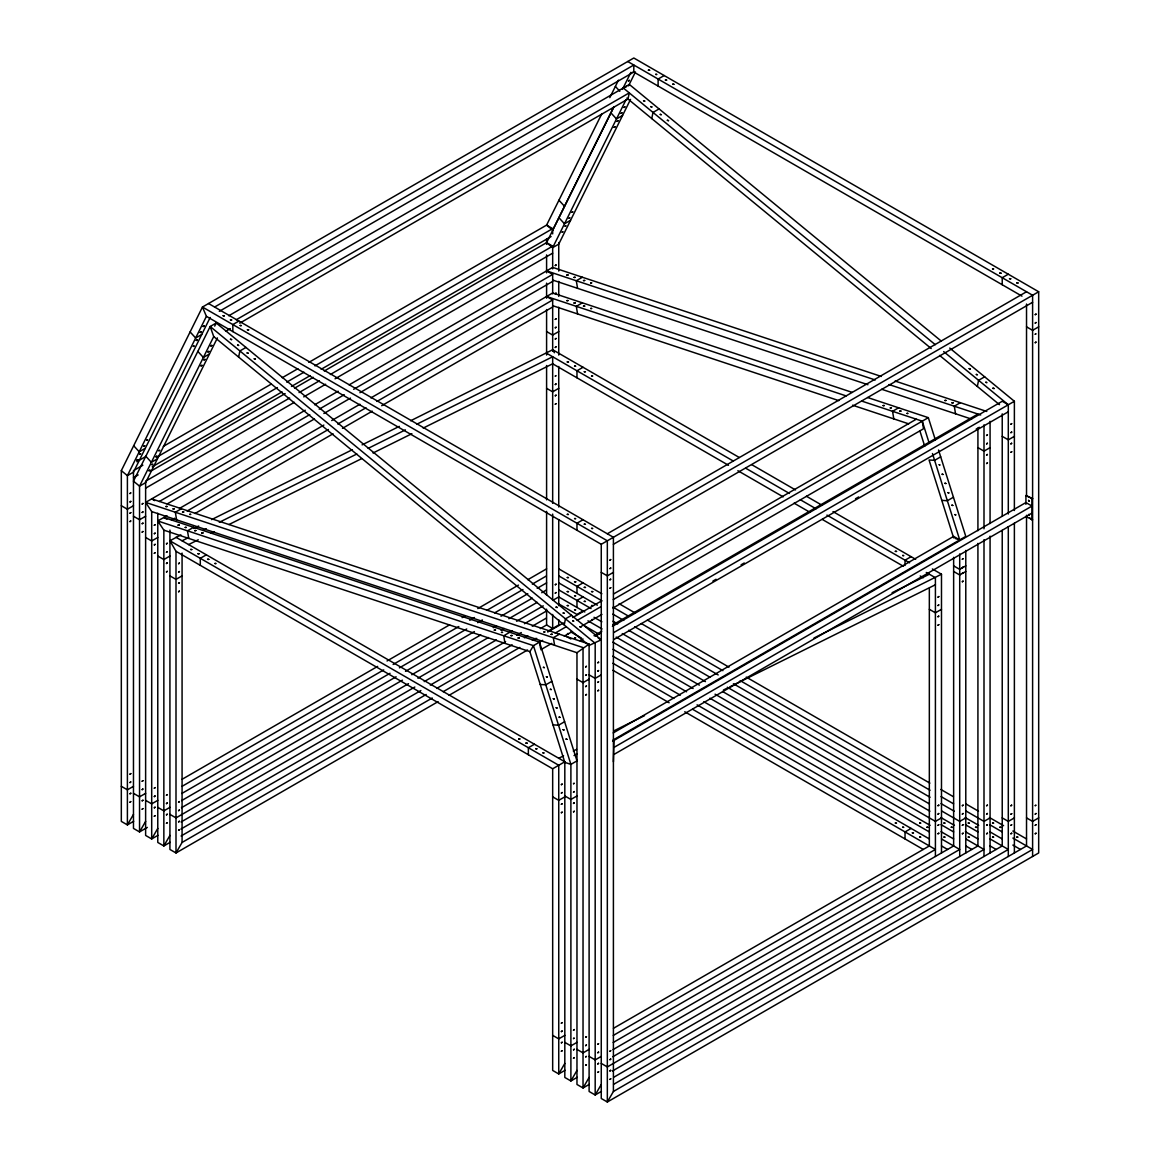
<?xml version="1.0" encoding="UTF-8"?>
<svg xmlns="http://www.w3.org/2000/svg" width="1160" height="1160" viewBox="0 0 1160 1160"><rect width="100%" height="100%" fill="white"/><g stroke="black" fill="none" stroke-linecap="round" stroke-linejoin="round"><path stroke-width="1.5" d="M1028.557 514.475L1029.181 515.388L1029.08 514.431M238.626 357.077L239.888 350.943L245.963 347.449M651.746 118.566L653.008 112.433L659.083 108.924M564.21 624.964L565.471 618.831L571.547 615.337M977.329 386.454L978.59 380.321L984.666 376.811M133.675 821.28L127.397 824.905L121.322 821.396L121.322 470.641L202.463 307.037L633.809 58L1038.678 291.755L1038.678 852.962L607.332 1102L601.257 1098.491L601.257 544.301L1038.678 291.755M208.539 303.529L613.408 537.283L613.408 1091.473L607.332 1102L607.332 540.792L202.463 307.037L206.407 316.332L127.397 475.643L127.397 824.905L133.472 814.378M210.177 317.463L133.472 472.135L127.397 475.643L121.322 470.641M214.701 326.105L216.253 323.002L601.257 639.784L589.106 645.453L213.73 336.589L210.177 326.496L216.253 323.002M213.73 336.589L139.548 486.156L139.548 831.923L133.472 828.414L133.472 470.641L142.854 465.218M217.413 337.908L145.624 482.647L139.548 486.156L133.472 481.168L210.177 326.496L595.182 643.292L595.182 1094.982L589.106 1091.473L589.106 644.061L151.699 498.873L154.729 500.627M601.866 113.665L546.592 225.112L308.836 362.384M609.812 97.643L618.468 80.185M613.77 106.894L552.667 230.115L546.592 225.112L552.667 228.621L552.667 233.885M622.456 89.378L630.909 72.355M614.032 106.676L546.592 242.657L324.278 370.997M628.532 85.869L635.448 71.934M552.667 268.859L552.667 246.152L546.592 242.657L552.667 247.645L626.052 99.688M630.533 99.397L558.743 244.137L552.667 247.645M145.624 821.396L139.548 831.923L147.363 827.399M157.774 828.414L151.699 838.941L145.624 835.432L145.624 481.168L289.652 398.01M169.925 835.432L163.85 845.944L157.774 842.435L157.774 513.257M182.076 553.073L182.076 842.45L176.001 852.962L169.925 849.454L169.925 530.105M564.818 1063.415L558.743 1073.942L552.667 1070.434L552.667 768.776L564.818 761.772L564.818 1077.452L570.894 1080.96L577.158 1077.335M576.97 1070.434L570.894 1080.96L570.894 764.382L533.44 645.641L157.774 520.956L166.982 515.649M589.106 1077.452L583.03 1087.964L576.97 1084.469L576.97 652.717L589.106 644.061M601.257 1084.469L595.182 1094.982L601.446 1091.371M166.881 519.202L163.85 517.447L539.516 642.147L576.97 760.873L570.894 764.382L564.818 762.366L529.888 651.644L533.44 645.641L542.648 640.335M214.614 307.037L633.809 65.018L633.809 72.036L219.312 311.344M228.781 315.767L629.372 84.477L941.355 341.171M201.738 334.5L195.663 338.01L190.11 331.949M236.277 319.754L629.242 92.887L627.98 99.021L239.714 323.176M238.917 321.059L232.841 324.568L232.841 331.586M664.187 75.531L658.111 79.039L658.111 86.058M225.635 331.31L230.318 328.599M209.452 353.959L203.377 357.469L197.823 351.407M622.572 115.449L616.496 118.958L610.943 112.897M145.29 448.282L139.229 451.791L133.675 445.73M136.778 461.709L146.16 456.3M163.371 446.368L271.295 384.047M282.243 377.725L297.888 368.706M156.934 457.098L277.37 387.556M286.752 382.133L303.964 372.2M314.911 365.879L552.667 228.621M157.441 458.809L151.365 462.303L145.826 456.257M570.561 220.284L564.485 223.793L558.946 217.746M133.472 477.659L138.156 474.947M152.236 466.813L282.068 391.863M291.45 386.439L310.213 375.608M321.161 369.286L551.101 236.538M150.495 471.322L285.142 393.602M294.538 388.179L313.316 377.319M299.048 392.587L319.392 380.828M330.353 374.506L552.667 246.152M145.624 488.171L294.35 402.317M303.731 396.894L325.656 384.236M335.051 378.812L552.667 253.17M133.472 505.716L127.397 509.225L121.322 505.716M157.963 835.316L151.699 838.941L151.699 511.575L145.624 502.382L305.269 410.205M314.664 404.782L338.169 391.21M349.145 384.873L552.667 267.38L881.339 376.463M159.34 501.483L309.763 414.627M319.174 409.19L344.244 394.719M353.64 389.296L552.667 274.398L552.667 293.9M145.624 516.243L139.548 519.752L133.472 516.243M167.171 503.962L314.476 418.92M323.872 413.497L350.508 398.112M359.919 392.689L552.667 281.401M179.524 508.399L323.843 425.082M331.688 420.558L359.919 404.245M370.895 397.909L552.667 292.973L852.223 392.399M181.409 508.733L175.334 512.241L176.596 519.839M582.378 277.24L576.303 280.749L577.564 288.332M171.492 520.057L174.624 518.245M187.18 510.995L328.352 429.49M337.763 424.052L365.994 407.754M376.971 401.418L552.667 299.99L552.667 351.335M195.025 513.488L333.05 433.797M342.461 428.359L372.273 411.147M381.684 405.71L552.667 307.008M157.774 537.457L151.699 540.966L145.624 537.457M438.088 701.64L176.001 852.962L176.001 551.319L169.925 540.792L180.844 534.876M193.561 527.322L187.485 530.816L188.746 538.414M582.378 302.832L576.303 306.341L577.564 313.939M169.925 556.032L163.85 559.54L157.774 556.032M558.743 331.557L552.667 335.066L546.592 331.557M410.654 420.761L552.667 349.74L739.253 457.475M206.364 554.828L200.288 558.322L200.288 565.34M182.076 575.867L176.001 579.376L169.925 575.867M583.03 367.27L576.97 370.779L576.97 377.798M558.743 388.325L552.667 391.834L546.592 388.325M583.03 519.738L576.97 523.247L576.97 530.265M1008.301 274.209L1002.226 277.719L1002.226 284.736M133.472 786.32L127.397 789.83L121.322 786.32M145.624 793.338L139.548 796.847L133.472 793.338M182.135 779.273L377.652 666.391M387.048 660.968L449.601 624.848M462.115 617.627L465.247 615.815M477.76 608.594L518.433 585.104M527.814 579.696L546.592 568.85M607.332 533.774L1026.528 291.755M157.774 800.356L151.699 803.865L145.624 800.356M181.96 786.393L383.728 669.9M393.124 664.477L458.809 626.545M469.757 620.223L474.454 617.511M486.968 610.29L522.942 589.526M532.324 584.103L546.404 575.969M181.815 793.484L390.036 673.279M399.417 667.855L466.74 628.981M477.702 622.659L482.4 619.947M494.595 612.9L527.8 593.731M537.196 588.308L546.592 582.885M613.408 544.301L1032.603 302.281M169.925 807.36L163.85 810.869L157.774 807.36M181.627 800.603L396.111 676.773M405.492 671.35L474.382 631.591M501.004 616.221L532.309 598.139M541.705 592.716L546.404 590.005M181.468 807.722L402.418 680.151M411.814 674.728L480.776 634.911M493.304 627.676L496.436 625.863M508.849 618.701L537.182 602.345M408.494 683.66L176.001 817.887L169.925 814.378M417.89 678.223L488.418 637.522M500.946 630.286L504.078 628.473M516.62 621.238L543.257 605.853M583.03 582.885L576.97 586.394L576.97 593.413M181.105 821.962L414.83 687.024M424.226 681.587L496.393 639.928M512.082 630.866L503.73 635.782L504.991 643.38M524.465 623.717L546.592 610.943M613.408 572.359L607.332 575.867L601.257 572.359M898.623 407.798L892.547 411.307L893.809 418.89M1038.678 326.83L1032.603 330.339L1026.528 326.83M180.902 829.081L420.906 690.519M430.316 685.096L505.6 641.625M516.591 635.288L521.289 632.562M532.266 626.226L546.389 618.077M583.03 596.922L576.97 600.43L576.97 607.434M170.114 842.334L163.85 845.944L163.85 530.149L157.774 520.956M181.09 835.997L426.184 694.492M436.638 688.446L512.183 644.844M524.436 637.768L527.829 635.811M540.328 628.589L546.592 624.979L546.592 609.188M182.076 842.45L432.26 698.001M443.207 691.679L519.825 647.439M532.338 640.218L535.456 638.421M547.97 631.185L558.743 624.979L558.743 619.715M583.03 610.943L576.97 614.452L558.743 603.925M533.571 640.175L536.717 638.362M547.694 632.011L563.383 622.963M572.793 617.526L601.025 601.228M613.567 593.978L916.313 419.195M555.205 633.085L566.182 626.748M577.158 620.411L600.691 606.825M613.249 599.575L928.333 417.658L935.322 439.799M449.079 695.304L527.553 649.991M559.395 634.201L553.32 637.696L554.582 645.293M960.364 402.694L954.288 406.203L955.55 413.801M540.777 649.73L551.754 643.394M564.311 636.144L572.155 631.62M581.566 626.183L601.953 614.409M612.929 608.072L923.519 428.765L922.258 421.167L861.605 401.041M580 640.755L583.03 639M594.007 635.709L601.837 631.185M612.813 624.848L977.923 414.048M595.182 636.274L601.446 632.649M612.408 626.327L1002.226 401.273L1008.301 404.767L1008.301 513.996M613.785 632.548L1014.377 401.273L949.736 348.072M712.907 581.087L716.039 579.275M741.11 564.804L744.256 562.991M855.514 498.757L858.646 496.944M976.169 429.099L979.301 427.286M613.785 639.566L1008.301 411.786M551.87 681.312L545.794 684.821L540.241 684.472M940.688 456.837L934.612 460.346L929.058 459.998L953.636 537.892M589.106 679.136L583.03 682.645L576.97 679.136M990.074 447.629L983.999 451.138L977.923 447.629M601.257 674.859L595.182 678.368L589.106 674.859M1014.377 436.349L1008.301 439.843L1002.226 436.349M564.615 721.708L558.54 725.203L552.986 724.855M953.433 497.22L947.357 500.728L941.804 500.38M534.441 744.227L528.365 747.736L528.365 754.754M911.107 556.684L905.032 560.193L905.032 565.457M574.026 755.566L577.158 753.754M613.234 732.917L953.636 536.399L959.712 539.908L932.466 453.531M1025.918 495.537L1032.603 498.698L1025.918 495.537L1025.918 504.31M613.046 740.051L965.787 536.399L938.541 450.022M612.639 741.167L1025.918 502.555L1031.994 506.064L614.017 747.388M614.017 754.406L1031.994 513.082M613.408 761.772L614.017 740.37M1025.918 516.591L1032.603 519.752L1029.572 517.998M941.485 852.962L941.485 574.229L814.03 638M564.818 796.847L558.743 800.342L552.667 796.847M965.787 565.862L959.712 569.371L953.636 565.862M576.97 795.948L570.894 799.457L564.818 795.948M965.787 571.474L959.712 574.983L953.636 571.474M941.485 609.304L935.409 612.799L929.334 609.304M911.107 828.414L905.032 831.923L905.032 838.941M564.818 1035.358L558.743 1038.867L552.667 1035.358M941.485 817.887L935.409 821.396L715.067 694.188M576.97 1042.376L570.894 1045.885L564.818 1042.376M965.787 817.887L959.712 821.396L941.905 811.115M613.466 1028.311L929.334 845.944L929.334 588.25M589.106 1049.38L583.03 1052.889L576.97 1049.38M613.292 1035.43L935.409 849.454L692.563 709.253M990.074 817.887L983.999 821.396L966.135 811.087M565.022 1070.317L558.743 1073.942L558.743 765.266L169.925 540.792M613.234 1042.477L953.636 845.944L953.636 557.337M601.257 1056.397L595.182 1059.907L589.106 1056.397M613.046 1049.597L959.712 849.454L941.485 838.941M1014.377 817.887L1008.301 821.396L1002.226 817.887M612.813 1056.745L977.923 845.944L977.923 543.359M1038.678 817.887L1032.603 821.396L1026.528 817.887M589.309 1084.353L583.03 1087.964L583.03 647.57L145.624 502.382M612.408 1071.014L1002.226 845.944L1002.226 530.366M613.785 1077.234L1008.301 849.454L990.074 838.941M613.596 1084.353L1026.528 845.944L1026.528 515.287M613.408 1091.473L1032.603 849.454L1012.868 838.057M193.792 528.438L198.65 526.031M211.599 519.608L352.394 449.688M362.094 444.86L399.315 426.373M182.076 540.792L188.543 537.573M203.101 530.337L206.35 528.742M219.283 522.304L356.845 453.995M368.169 448.369L405.391 429.882M416.73 424.255L552.667 356.758L552.667 503.324M188.543 544.605L198.258 539.791M211.192 533.353L214.44 531.744M228.999 524.523L361.702 458.62M373.027 452.995L411.873 433.709M423.197 428.084L552.667 363.79L728.495 465.29M558.743 758.263L563.586 755.841M573.301 751.028L576.534 749.418M613.756 730.93L644.51 715.662M892.112 592.702L929.334 574.229M723.405 690.04L726.639 688.431M729.872 686.822L935.409 584.756M592.151 619.367L591.846 620.02M567.849 633.404L568.429 633.838L567.327 633.925M895.085 381.031L986.783 411.466M875.264 379.973L546.592 270.889L552.667 274.398M889.01 384.54L980.707 414.976M552.667 280.067L867.927 384.714M881.672 389.267L971.543 419.093M867.68 397.532L928.333 417.658M846.147 395.908L546.592 296.481L552.667 299.99M552.667 305.674L838.81 400.635M852.557 405.202L908.744 423.849M955.144 538.399L959.712 539.908M151.699 511.575L576.97 652.717M163.85 530.149L529.888 651.644M627.734 61.509L1032.603 295.263L1032.603 856.471M633.229 71.703L1021.974 296.133M751.753 464.682L795.499 489.94M806.432 496.248L822.063 505.267M832.996 511.589L915.66 559.308M932.364 568.965L941.485 574.229M546.592 353.249L733.178 460.984M745.677 468.19L789.423 493.45M800.356 499.757L815.987 508.776M826.92 515.098L909.585 562.817M926.289 572.475L935.409 577.723L935.409 856.471M737.876 470.699L783.174 496.857M794.107 503.164L809.738 512.183M822.237 519.404L903.466 566.312M920.213 575.969L923.259 577.723M206.407 316.332L601.257 544.301M558.743 568.85L601.866 593.76M619.135 603.722L634.824 612.784M647.382 620.034L728.973 667.145M746.242 677.106L929.841 783.116M940.832 789.452L953.389 796.702M965.932 803.952L978.489 811.202M989.48 817.539L1003.603 825.688M1012.868 831.038L1026.528 838.941M558.743 575.867L602.069 600.894M613.06 607.231L628.749 616.293M641.306 623.543L722.898 670.654M740.167 680.615L930.044 790.25M941.035 796.587L953.578 803.837M989.683 824.673L1002.226 831.923M558.743 582.885L597.356 605.187M612.799 614.104L623.761 620.426M634.723 626.762L718.199 674.946M733.395 683.733L930.044 797.254M941.035 803.605L954.245 811.231M965.207 817.568L978.692 825.34M989.683 831.691L1002.226 838.941M1012.868 845.074L1020.452 849.454M558.743 589.904L591.063 608.565M612.987 621.223L617.686 623.935M628.648 630.272L710.094 677.28M727.32 687.227L929.378 803.894M965.395 824.688L977.923 831.923M584.799 611.958L558.743 596.922L552.667 600.416L552.667 514.112M594.022 617.294L601.866 621.818M622.267 633.592L705.454 681.616M722.622 691.534L929.885 811.202M940.876 817.539L954.433 825.369M965.395 831.706L977.923 838.941M990.074 845.944L996.15 849.454M587.946 620.803L602.069 628.952M616.192 637.101L699.378 685.125M941.079 824.673L953.636 831.923M965.787 838.941L983.999 849.454L607.332 1066.924L601.257 1063.415M584.611 625.878L598.937 634.158M612.799 642.161L693.1 688.518M709.891 698.218L930.088 825.34M941.079 831.691L953.636 838.941M965.787 845.944L971.862 849.454M598.226 638.029L601.257 639.784M612.987 649.281L686.589 691.78M703.815 701.713L929.334 831.923M570.894 631.997L581.523 638.13M612.726 656.139L680.325 695.173M697.073 704.845L929.334 838.941M941.485 845.944L947.56 849.454M546.592 624.979L552.667 628.488L552.667 614.452M564.818 635.491L570.894 639M612.9 663.259L673.815 698.436M612.9 670.277L669.132 702.742M684.748 711.761L923.259 849.454M176.001 537.283L564.818 761.772M176.001 551.319L552.667 768.776M623.297 87.986L935.279 344.68M943.66 351.582L1008.301 404.767M626.85 98.078L931.219 348.522M939.6 355.41L999.47 404.666M615.38 86.42L619.817 91.263M558.946 200.201L564.485 206.262M552.667 349.74L554.393 352.742M922.258 421.167L929.247 443.309M919.808 430.621L924.708 446.165M539.516 642.147L540.531 648.208M1031.994 499.046L1031.994 520.101M1026.528 304.036L1026.528 495.349M1014.377 401.273L1014.377 510.487M1014.377 523.145L1014.377 852.962M1008.301 526.64L1008.301 856.471M1002.226 413.859L1002.226 515.91M990.074 421.326L990.074 523.493M990.074 536.137L990.074 852.962M983.999 424.836L983.999 528.8M983.999 539.647L983.999 856.471M977.923 428.272L977.923 530.714M965.787 550.434L965.787 852.962M959.712 553.929L959.712 856.471M558.743 242.512L558.743 271.048M558.743 281.344L558.743 296.394M558.743 307.255L558.743 355.062M558.743 366.473L558.743 507.007M558.743 519.593L558.743 605.679M546.592 239.149L546.592 244.398M546.592 254.924L546.592 272.861M546.592 283.156L546.592 298.207M546.592 309.56L546.592 355.062M546.592 365.531L546.592 499.815M546.592 511.357L546.592 595.167M543.431 667.333L544.315 667.609L543.431 667.333M546.404 676.744L547.288 677.019L546.404 676.744M550.362 689.272L551.232 689.548L550.362 689.272M553.32 698.683L554.204 698.958L553.32 698.683M556.176 707.73L557.047 708.006L556.176 707.73M559.135 717.126L560.019 717.402L559.135 717.126M563.093 729.669L563.977 729.945L563.093 729.669M566.051 739.065L566.936 739.34L566.051 739.065M939.18 464.798L940.049 465.073L939.208 464.638M942.137 474.193L943.022 474.469L942.137 474.193M944.994 483.241L945.864 483.517L944.994 483.241M947.952 492.637L948.837 492.927L947.952 492.637M951.91 505.18L952.795 505.455L951.91 505.18M954.883 514.591L955.753 514.866L954.883 514.591M130.022 493.551L130.732 492.913L130.022 493.551M130.022 501.961L130.804 501.396L130.022 501.961M130.022 513.198L130.804 512.618L130.022 513.198M130.022 521.609L130.732 520.985L130.022 521.609M142.172 504.078L142.883 503.44L142.172 504.078M142.172 512.488L142.956 511.923L142.172 512.488M142.172 523.711L142.956 523.145L142.172 523.711M142.172 532.135L142.883 531.497L142.172 532.135M154.323 525.291L155.092 524.726L154.323 525.291M154.323 533.716L155.092 533.136L154.323 533.716M154.323 544.939L155.092 544.359L154.323 544.939M130.022 774.155L130.804 773.589L130.022 774.155M154.323 553.349L155.034 552.726L154.323 553.349M130.022 782.58L130.732 781.941L130.022 782.58M130.022 793.803L130.804 793.222L130.022 793.803M130.022 802.212L130.732 801.589L130.022 802.212M166.475 543.866L167.185 543.242L166.475 543.866M166.475 552.29L167.185 551.652L166.475 552.29M142.172 781.245L142.956 780.68L142.172 781.245M142.172 789.67L142.883 789.032L142.172 789.67M166.475 563.514L167.185 562.875L166.475 563.514M166.475 571.938L167.257 571.358L166.475 571.938M142.172 800.806L142.956 800.24L142.172 800.806M142.172 809.231L142.883 808.607L142.172 809.231M154.323 788.191L155.092 787.611L154.323 788.191M178.625 563.702L179.336 563.064L178.625 563.702M154.323 796.601L155.034 795.978L154.323 796.601M178.625 572.112L179.394 571.547L178.625 572.112M154.323 807.824L155.034 807.201L154.323 807.824M178.625 583.35L179.394 582.769L178.625 583.35M154.323 816.248L155.092 815.683L154.323 816.248M178.625 591.76L179.336 591.136L178.625 591.76M166.475 795.194L167.257 794.629L166.475 795.194M166.475 803.619L167.185 802.981L166.475 803.619M166.475 814.842L167.185 814.218L166.475 814.842M166.475 823.266L167.257 822.687L166.475 823.266M178.625 802.212L179.336 801.589L178.625 802.212M178.625 810.637L179.394 810.071L178.625 810.637M178.625 821.86L179.394 821.294L178.625 821.86M178.625 830.27L179.336 829.646L178.625 830.27M555.292 265.553L556.061 264.988L555.292 265.553M555.292 293.799L556.002 293.161L555.292 293.799M555.292 319.392L556.075 318.826L555.292 319.392M555.292 327.801L556.075 327.236L555.292 327.801M555.292 339.024L556.075 338.459L555.292 339.024M555.292 347.449L556.002 346.825L555.292 347.449M555.292 376.159L556.061 375.593L555.336 376.014M555.292 384.569L556.002 383.946L555.292 384.569M555.292 395.807L556.002 395.168L555.292 395.807M555.292 404.216L556.061 403.651L555.292 404.216M555.292 584.756L556.061 584.176L555.292 584.756M555.292 593.166L556.002 592.542L555.292 593.166M561.367 784.667L562.136 784.102L561.367 784.667M561.367 793.092L562.136 792.527L561.367 793.092M561.367 804.315L562.136 803.749L561.367 804.315M561.367 812.739L562.136 812.174L561.367 812.739M585.669 666.971L586.38 666.333L585.669 666.971M573.518 783.783L574.301 783.217L573.562 783.653M585.669 675.381L586.438 674.815L585.669 675.381M573.518 792.207L574.229 791.569L573.518 792.207M585.669 686.604L586.438 686.038L585.669 686.604M573.518 803.431L574.229 802.807L573.518 803.431M585.669 695.029L586.438 694.463L585.669 695.029M573.518 811.855L574.301 811.275L573.518 811.855M597.821 662.766L598.589 662.2L597.821 662.766M597.821 671.176L598.531 670.553L597.821 671.176M609.971 560.193L610.682 559.555L609.971 560.193M609.971 568.603L610.74 568.038L609.971 568.603M561.367 1023.192L562.136 1022.627L561.367 1023.192M597.821 682.399L598.531 681.775L597.821 682.399M561.367 1031.602L562.136 1031.037L561.367 1031.602M597.821 690.823L598.589 690.258L597.821 690.823M609.971 579.826L610.682 579.202L609.971 579.826M561.367 1042.826L562.136 1042.26L561.367 1042.826M609.971 588.25L610.74 587.685L609.971 588.25M561.367 1051.25L562.136 1050.685L561.367 1051.25M573.518 1030.21L574.229 1029.572L573.518 1030.21M573.518 1038.62L574.301 1038.055L573.562 1038.476M573.518 1049.843L574.301 1049.278L573.518 1049.843M573.518 1058.268L574.229 1057.63L573.518 1058.268M585.669 1037.214L586.438 1036.648L585.669 1037.214M585.669 1045.639L586.38 1045.001L585.669 1045.639M585.669 1056.934L586.438 1056.369L585.713 1056.789M585.669 1065.359L586.38 1064.72L585.669 1065.359M597.821 1044.304L598.531 1043.681L597.821 1044.304M597.821 1052.729L598.589 1052.163L597.821 1052.729M597.821 1063.952L598.531 1063.329L597.821 1063.952M597.821 1072.377L598.589 1071.811L597.821 1072.377M609.971 1051.25L610.682 1050.627L609.971 1051.25M609.971 1059.674L610.74 1059.094L609.971 1059.674M609.971 1070.97L610.682 1070.332L609.971 1070.97M609.971 1079.394L610.74 1078.814L609.971 1079.394M938.034 597.125L938.803 596.559L938.034 597.125M938.034 605.549L938.744 604.925L938.034 605.549M938.034 616.772L938.744 616.149L938.034 616.772M938.034 625.197L938.803 624.616L938.034 625.197M962.336 559.308L963.046 558.671L962.336 559.308M962.336 567.718L963.119 567.153L962.336 567.718M962.336 573.33L963.119 572.764L962.336 573.33M938.034 805.721L938.803 805.156L938.034 805.721M962.336 581.755L963.046 581.131L962.336 581.755M938.034 814.146L938.744 813.508L938.034 814.146M938.034 825.369L938.744 824.731L938.034 825.369M938.034 833.779L938.803 833.213L938.034 833.779M986.638 435.464L987.407 434.899L986.638 435.464M986.638 443.888L987.348 443.25L986.638 443.888M986.638 455.111L987.348 454.474L986.638 455.111M986.638 463.522L987.407 462.956L986.638 463.522M962.336 805.721L963.119 805.156L962.336 805.721M962.336 814.146L963.046 813.508L962.336 814.146M962.336 825.369L963.046 824.731L962.336 825.369M962.336 833.779L963.119 833.213L962.336 833.779M1010.94 424.255L1011.651 423.617L1010.94 424.255M1010.94 432.665L1011.708 432.1L1010.94 432.665M1010.94 443.888L1011.651 443.265L1010.94 443.888M1010.94 452.313L1011.708 451.748L1010.94 452.313M1035.242 314.664L1036.011 314.099L1035.242 314.664M1035.242 323.075L1036.011 322.509L1035.242 323.075M1035.242 334.298L1036.011 333.732L1035.271 334.167M1035.242 342.722L1035.953 342.099L1035.242 342.722M986.638 805.721L987.407 805.156L986.638 805.721M986.638 814.146L987.348 813.508L986.638 814.146M986.638 825.369L987.348 824.731L986.638 825.369M986.638 833.779L987.407 833.213L986.638 833.779M1010.94 805.794L1011.651 805.17L1010.94 805.794M1010.94 814.218L1011.708 813.653L1010.94 814.218M1010.94 825.369L1011.651 824.731L1010.94 825.369M1010.94 833.779L1011.708 833.213L1010.94 833.779M1035.242 805.721L1036.011 805.156L1035.271 805.577M1035.242 814.146L1035.953 813.508L1035.242 814.146M1035.242 825.369L1035.953 824.731L1035.242 825.369M1035.242 833.779L1036.011 833.213L1035.242 833.779M1028.557 500.438L1029.268 501.323L1028.601 500.351M230.463 339.242L231.608 339.59L230.463 339.242M237.597 345.114L238.743 345.462L237.655 345.013M247.109 352.93L248.255 353.278L247.109 352.93M254.243 358.802L255.388 359.15L254.243 358.802M643.582 100.731L644.728 101.079L643.582 100.731M650.716 106.604L651.862 106.952L650.716 106.604M556.061 607.13L557.206 607.477L556.061 607.13M660.228 114.419L661.374 114.767L660.286 114.332M563.18 613.002L564.326 613.35L563.18 613.002M667.362 120.292L668.508 120.64L667.362 120.292M572.692 620.817L573.837 621.165L572.75 620.73M579.826 626.69L580.971 627.038L579.826 626.69M969.18 368.619L970.326 368.967L969.18 368.619M976.299 374.491L977.445 374.839L976.372 374.39M985.812 382.307L986.957 382.655L985.869 382.22M992.945 388.179L994.091 388.527L992.945 388.179M223.14 315.708L224.329 315.81L223.14 315.708M230.434 319.928L231.623 320.015L230.434 319.928M240.163 325.539L241.338 325.626L240.221 325.452M190.602 549.463L191.777 549.564L190.602 549.463M247.442 329.744L248.631 329.832L247.442 329.744M197.896 553.683L199.07 553.769L197.896 553.683M207.611 559.294L208.8 559.381L207.611 559.294M214.905 563.499L216.079 563.586L214.963 563.412M567.269 361.92L568.458 362.021L567.269 361.92M574.562 366.139L575.737 366.226L574.62 366.052M648.411 70.18L649.6 70.281L648.411 70.18M584.277 371.751L585.466 371.838L584.336 371.664M655.704 74.4L656.893 74.486L655.762 74.312M591.571 375.956L592.745 376.043L591.629 375.869M665.419 80.011L666.609 80.098L665.419 80.011M567.269 514.387L568.458 514.475L567.327 514.3M518.665 738.876L519.854 738.963L518.665 738.876M672.713 84.216L673.902 84.303L672.713 84.216M574.562 518.607L575.737 518.694L574.62 518.52M525.958 743.082L527.133 743.168L525.958 743.082M567.269 577.535L568.458 577.622L567.327 577.448M567.269 591.571L568.458 591.658L567.269 591.571M584.277 524.218L585.466 524.305L584.336 524.132M567.269 605.592L568.458 605.679L567.327 605.505M535.673 748.693L536.862 748.794L535.673 748.693M574.562 581.74L575.737 581.827L574.562 581.74M574.562 595.776L575.737 595.863L574.62 595.689M591.571 528.423L592.745 528.51L591.629 528.337M574.562 609.798L575.737 609.899L574.62 609.725M542.967 752.913L544.156 752.999L543.025 752.826M584.277 587.351L585.466 587.438L584.277 587.351M574.562 637.87L575.737 637.957L574.62 637.783M584.277 601.387L585.466 601.475L584.336 601.3M591.571 591.571L592.745 591.658L591.571 591.571M591.571 605.592L592.745 605.679L591.629 605.505M895.332 551.333L896.52 551.421L895.332 551.333M902.625 555.538L903.799 555.625L902.683 555.452M992.539 268.859L993.714 268.961L992.597 268.786M999.833 273.079L1001.008 273.165L999.833 273.079M1009.548 278.69L1010.737 278.777L1009.548 278.69M1016.841 282.895L1018.016 282.982L1016.841 282.895M895.332 823.063L896.52 823.151L895.389 822.977M902.625 827.268L903.799 827.356L902.683 827.182M912.34 832.88L913.529 832.967L912.398 832.793M919.634 823.063L920.822 823.151L919.691 822.977M919.634 837.085L920.822 837.187L919.691 837.012M926.927 827.268L928.101 827.356L926.985 827.182M943.935 823.063L945.124 823.151L943.993 822.977M943.935 837.085L945.124 837.187L943.993 837.012M951.229 827.268L952.404 827.356L951.287 827.182M968.237 823.063L969.412 823.151L968.295 822.977M968.237 837.085L969.412 837.187L968.295 837.012M975.531 827.268L976.706 827.356L975.531 827.268M992.539 823.063L993.714 823.151L992.597 822.977M992.539 837.085L993.714 837.187L992.597 837.012M999.833 827.268L1001.008 827.356L999.833 827.268M1016.841 837.085L1018.016 837.187L1016.899 837.012M165.909 506.543L167.083 506.471L165.909 506.543M173.043 508.921L174.203 508.834L173.043 508.921M178.06 525.132L179.234 525.045L178.06 525.132M182.555 512.067L183.715 511.995L182.555 512.067M185.194 527.495L186.354 527.409L185.252 527.423M189.674 514.431L190.849 514.359L189.747 514.359M194.706 530.657L195.866 530.57L194.706 530.657M201.825 533.02L203 532.933L201.825 533.02M566.877 275.05L568.052 274.978L566.877 275.05M566.877 300.643L568.052 300.57L566.877 300.643M574.011 277.414L575.172 277.341L574.011 277.414M574.011 303.007L575.172 302.934L574.011 303.007M583.524 280.575L584.683 280.488L583.524 280.575M583.524 306.168L584.683 306.095L583.524 306.168M590.643 282.938L591.817 282.866L590.715 282.866M590.643 308.531L591.817 308.458L590.715 308.458M494.305 630.097L495.479 630.01L494.305 630.097M501.439 632.461L502.613 632.374L501.599 632.316M510.951 635.607L512.111 635.535L510.951 635.607M518.085 637.986L519.245 637.899L518.085 637.986M543.909 632.011L545.07 631.924L543.967 631.939M551.029 634.375L552.203 634.288L551.029 634.375M883.122 405.608L884.297 405.536L883.122 405.608M890.256 407.972L891.431 407.899L890.314 407.899M899.768 411.133L900.928 411.06L899.768 411.133M906.903 413.497L908.062 413.424L907.047 413.351M944.878 400.504L946.038 400.432L944.878 400.504M951.997 402.882L953.172 402.796L951.997 402.882M136.894 460.245L137.779 459.607L136.894 460.245M139.852 454.271L140.737 453.632L139.91 454.169M143.811 446.296L144.696 445.658L143.811 446.296M146.784 440.322L147.625 439.654L146.841 440.22M193.329 346.463L194.213 345.825L193.387 346.361M196.286 340.474L197.171 339.851L196.286 340.474M149.046 470.772L149.916 470.134L149.046 470.772M200.245 332.514L201.1 331.847L200.245 332.514M152.004 464.783L152.859 464.116L152.061 464.682M203.218 326.525L204.088 325.902L203.218 326.525M155.962 456.822L156.846 456.185L155.962 456.822M158.92 450.834L159.804 450.211L158.993 450.733M201.042 365.922L201.927 365.298L201.042 365.922M204 359.948L204.885 359.31L204 359.948M207.959 351.973L208.844 351.349L207.959 351.973M210.931 345.999L211.801 345.361L210.931 345.999M562.165 232.246L563.035 231.623L562.223 232.16M565.123 226.273L566.008 225.649L565.181 226.171M569.082 218.298L569.923 217.645L569.139 218.21M572.039 212.323L572.924 211.7L572.112 212.222M625.515 86.986L626.4 86.347L625.515 86.986M628.488 80.997L629.358 80.373L628.488 80.997M614.162 127.412L615.047 126.788L614.162 127.412M617.12 121.438L617.976 120.77L617.12 121.438M621.078 113.462L621.934 112.796L621.078 113.462M624.051 107.488L624.892 106.822L624.051 107.488"/></g></svg>
